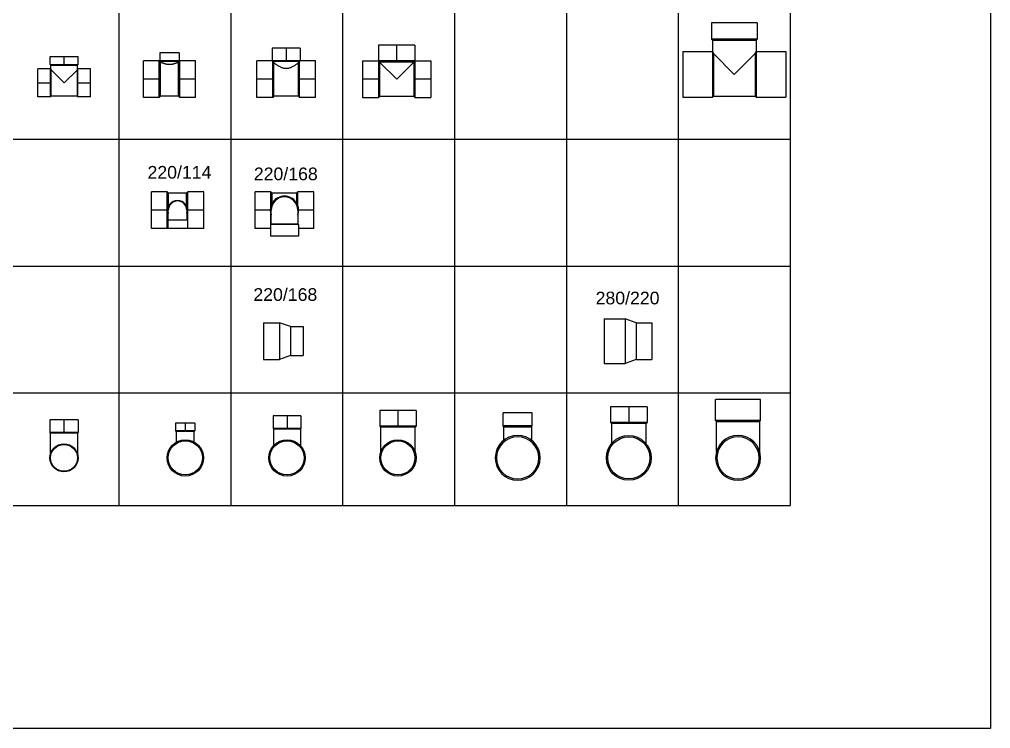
# Model space of a CAD drawing. Header units: millimetres. Extents: x 1218 to 72853, y -34712 to 16286.
# Drawn here: x 19096 to 25233, y -2726 to 1758 of the extents above; entities that cross this region are included whole.
import ezdxf
from ezdxf.enums import TextEntityAlignment as Align

# ---------------------------------------------------------------- set-up
doc = ezdxf.new("R2010")
doc.units = ezdxf.units.MM
doc.set_wipeout_variables(frame=1)
doc.styles.get("Standard").update_dxf_attribs({"font": 'arial.ttf'})

# ---------------------------------------------------------------- blocks, each defined once
blk = doc.blocks.new('TE-D168x168 uPVC')
for p, q in [((-88, 117), (-88, 167)), ((-88, 167), (88, 167)), ((88, 117), (88, 167)), ((-87, 88), (-167, 88)), ((-167, -88), (-167, 88)), ((-84, 113), (-88, 117)), ((-84, 85), (-87, 88)), ((-84, 85), (-84, 113)), ((84, 113), (88, 117)), ((84, 85), (84, 113)), ((84, 85), (87, 88)), ((167, 88), (87, 88)), ((167, -88), (167, 88)), ((-87, -88), (-167, -88)), ((-83, -84), (-87, -88)), ((83, -84), (-83, -84)), ((83, -84), (87, -88)), ((167, -88), (87, -88))]:
    blk.add_line(p, q)
at = {"color": 8}
for p, q in [((0, 117), (0, 167)), ((-88, 117), (88, 117)), ((-87, -88), (-87, 88)), ((-84, 113), (84, 113)), ((0, 0), (-83, 83)), ((-83, -84), (-83, 83)), ((83, 83), (0, 0)), ((83, -84), (83, 83)), ((87, -88), (87, 88)), ((-167, 0), (-87, 0)), ((87, 0), (167, 0))]:
    blk.add_line(p, q, dxfattribs=at)
for points, knots in [([(-84, 85), (-84, 85), (-84, 84.9), (-83.8, 84.5), (-83.6, 84.3), (-83.3, 83.7), (-83.2, 83.4), (-83, 83)], [18.30798, 18.30798, 18.30798, 18.30798, 22.884976, 22.884976, 27.461971, 27.461971, 30.94816, 30.94816, 30.94816, 30.94816]), ([(83, 83), (83.2, 83.4), (83.3, 83.7), (83.6, 84.3), (83.8, 84.5), (84, 84.9), (84, 85), (84, 85)], [5.667801, 5.667801, 5.667801, 5.667801, 9.15399, 9.15399, 13.730985, 13.730985, 18.30798, 18.30798, 18.30798, 18.30798])]:
    blk.add_open_spline(points, degree=3, knots=knots, dxfattribs=at)
at = {"flags": 1}
for p in [(0, 117), (-87, 0), (87, 0)]:
    blk.add_attdef('AMC', p, '', height=0.5, dxfattribs=at)
blk = doc.blocks.new('TE-D280x280 uPVC')
for p, q in [((145, 325), (-145, 325)), ((-145, 325), (-145, 223.3)), ((145, 325), (145, 223.3)), ((-138, 216.3), (-145, 223.3)), ((-138, 216.3), (-138, 144.7)), ((138, 216.3), (145, 223.3)), ((138, 216.3), (138, 144.7)), ((-325, 145), (-325, -145)), ((-325, 145), (-138.3, 145)), ((-138, 144.7), (-138.3, 145)), ((138, 144.7), (138.3, 145)), ((138.3, 145), (325, 145)), ((325, 145), (325, -145)), ((-325, -145), (-138.3, -145)), ((-131.3, -138), (-138.3, -145)), ((-131.3, -138), (131.3, -138)), ((131.3, -138), (138.3, -145)), ((138.3, -145), (325, -145))]:
    blk.add_line(p, q)
at = {"color": 8}
for p, q in [((145, 223.3), (-145, 223.3)), ((-138, 216.3), (138, 216.3)), ((-138.3, 145), (-138.3, -145)), ((-131.3, 131.3), (-131.3, -138)), ((0, 0), (-131.3, 131.3)), ((131.3, 131.3), (0, 0)), ((131.3, 131.3), (131.3, -138)), ((138.3, 145), (138.3, -145))]:
    blk.add_line(p, q, dxfattribs=at)
for points, knots in [([(-138, 144.7), (-138, 144.7), (-138, 144.6), (-137.8, 144.2), (-137.7, 144), (-137.3, 143.3), (-137.1, 142.8), (-136.5, 141.8), (-136.2, 141.2), (-135.5, 139.8), (-135.2, 139), (-134.3, 137.4), (-133.9, 136.5), (-132.9, 134.6), (-132.4, 133.6), (-131.7, 132.1), (-131.5, 131.7), (-131.3, 131.3)], [47.123229, 47.123229, 47.123229, 47.123229, 53.013633, 53.013633, 58.904036, 58.904036, 64.79444, 64.79444, 70.684843, 70.684843, 76.575247, 76.575247, 82.465651, 82.465651, 88.356054, 88.356054, 90.532668, 90.532668, 90.532668, 90.532668]), ([(131.3, 131.3), (131.5, 131.7), (131.7, 132.1), (132.4, 133.6), (132.9, 134.6), (133.9, 136.5), (134.3, 137.4), (135.2, 139), (135.5, 139.8), (136.2, 141.2), (136.5, 141.8), (137.1, 142.8), (137.3, 143.3), (137.7, 144), (137.8, 144.2), (138, 144.6), (138, 144.7), (138, 144.7)], [3.71379, 3.71379, 3.71379, 3.71379, 5.890404, 5.890404, 11.780807, 11.780807, 17.671211, 17.671211, 23.561614, 23.561614, 29.452018, 29.452018, 35.342422, 35.342422, 41.232825, 41.232825, 47.123229, 47.123229, 47.123229, 47.123229])]:
    blk.add_open_spline(points, degree=3, knots=knots, dxfattribs=at)
at = {"flags": 1}
for p in [(0, 223.3), (-138.3, 0), (138.3, 0)]:
    blk.add_attdef('AMC', p, '', height=0.5, dxfattribs=at)
blk = doc.blocks.new('TE-D220x220 uPVC')
for p, q in [((115.5, 215.5), (-115.5, 215.5)), ((-115.5, 215.5), (-115.5, 115.5)), ((115.5, 215.5), (115.5, 115.5)), ((-215.5, 115.5), (-215.5, -115.5)), ((-215.5, 115.5), (-115.5, 115.5)), ((115.5, 115.5), (215.5, 115.5)), ((215.5, 115.5), (215.5, -115.5)), ((-215.5, -115.5), (-115.5, -115.5)), ((-108, -108), (-115.5, -115.5)), ((-108, -108), (108, -108)), ((108, -108), (115.5, -115.5)), ((115.5, -115.5), (215.5, -115.5))]:
    blk.add_line(p, q)
at = {"color": 8}
for p, q in [((-115.5, 115.5), (-115.5, -115.5)), ((115.5, 115.5), (-115.5, 115.5)), ((-115.5, 115.5), (-108, 108)), ((-108, 108), (-115.5, 115.5)), ((-108, 108), (-108, -108)), ((0, 0), (-108, 108)), ((108, 108), (-108, 108)), ((108, 108), (0, 0)), ((115.5, 115.5), (108, 108)), ((108, 108), (115.5, 115.5)), ((108, 108), (108, -108)), ((115.5, 115.5), (115.5, -115.5))]:
    blk.add_line(p, q, dxfattribs=at)
for points in [[(0, 115.5), (0, 215.5)], [(-115.5, 0), (-215.5, 0)], [(215.5, 0), (115.5, 0)]]:
    blk.add_lwpolyline(points, dxfattribs=at)
at = {"flags": 1}
for p in [(0, 115.5), (-115.5, 0), (115.5, 0)]:
    blk.add_attdef('AMC', p, '', height=0.5, dxfattribs=at)
blk = doc.blocks.new('TE-D220x114 uPVC')
for p, q in [((60.5, 165), (-60.5, 165)), ((-60.5, 165), (-60.5, 115)), ((60.5, 165), (60.5, 115)), ((-165, -115.5), (-165, 115.5)), ((-65, 115.5), (-165, 115.5)), ((-57.5, 108), (-65, 115.5)), ((-57, 111.5), (-60.5, 115)), ((-57, 108), (-57.5, 108)), ((-57, 111.5), (-57, 108)), ((57, 111.5), (60.5, 115)), ((57, 111.5), (57, 108)), ((57.5, 108), (57, 108)), ((57.5, 108), (65, 115.5)), ((165, 115.5), (65, 115.5)), ((165, -115.5), (165, 115.5)), ((-65, -115.5), (-165, -115.5)), ((-57.5, -108), (-65, -115.5)), ((57.5, -108), (-57.5, -108)), ((57.5, -108), (65, -115.5)), ((165, -115.5), (65, -115.5))]:
    blk.add_line(p, q)
at = {"color": 8}
for p, q in [((-65, -115.5), (-65, 115.5)), ((60.5, 115), (-60.5, 115)), ((-57.5, -108), (-57.5, 108)), ((57, 111.5), (-57, 111.5)), ((57.5, -108), (57.5, 108)), ((65, -115.5), (65, 115.5)), ((-65, 0), (-165, 0)), ((165, 0), (65, 0))]:
    blk.add_line(p, q, dxfattribs=at)
for points, knots in [([(0, 91.7), (-1.8, 91.7), (-3.7, 91.8), (-7.4, 92), (-9.3, 92.2), (-13, 92.6), (-14.8, 92.9), (-18.5, 93.6), (-20.3, 93.9), (-23.8, 94.7), (-25.5, 95.2), (-28.8, 96.1), (-30.4, 96.6), (-33.5, 97.6), (-34.9, 98.1), (-37.7, 99.2), (-39.1, 99.7), (-41.5, 100.7), (-42.8, 101.2), (-45.1, 102.2), (-46.2, 102.7), (-48.3, 103.6), (-49.2, 104.1), (-51, 105), (-51.8, 105.4), (-53.3, 106.1), (-54, 106.4), (-55.1, 107), (-55.5, 107.2), (-56.3, 107.6), (-56.5, 107.8), (-56.9, 108), (-57, 108), (-57, 108)], [0, 0, 0, 0, 5.50192, 5.50192, 11.00384, 11.00384, 16.505759, 16.505759, 22.007679, 22.007679, 27.509599, 27.509599, 33.011519, 33.011519, 38.513438, 38.513438, 44.015358, 44.015358, 49.498033, 49.498033, 54.980709, 54.980709, 60.463384, 60.463384, 65.94606, 65.94606, 71.428735, 71.428735, 76.91141, 76.91141, 82.394086, 82.394086, 87.876761, 87.876761, 87.876761, 87.876761]), ([(57, 108), (57, 108), (56.9, 108), (56.5, 107.8), (56.3, 107.6), (55.5, 107.2), (55.1, 107), (54, 106.4), (53.3, 106.1), (51.8, 105.4), (51, 105), (49.2, 104.1), (48.3, 103.6), (46.2, 102.7), (45.1, 102.2), (42.8, 101.2), (41.5, 100.7), (39.1, 99.7), (37.7, 99.2), (34.9, 98.1), (33.5, 97.6), (30.4, 96.6), (28.8, 96.1), (25.5, 95.2), (23.8, 94.7), (20.3, 93.9), (18.5, 93.6), (14.8, 92.9), (13, 92.6), (9.3, 92.2), (7.4, 92), (3.7, 91.8), (1.8, 91.7), (0, 91.7)], [263.630283, 263.630283, 263.630283, 263.630283, 269.112958, 269.112958, 274.595634, 274.595634, 280.078309, 280.078309, 285.560984, 285.560984, 291.04366, 291.04366, 296.526335, 296.526335, 302.00901, 302.00901, 307.491686, 307.491686, 312.993605, 312.993605, 318.495525, 318.495525, 323.997445, 323.997445, 329.499365, 329.499365, 335.001285, 335.001285, 340.503204, 340.503204, 346.005124, 346.005124, 351.507044, 351.507044, 351.507044, 351.507044])]:
    blk.add_open_spline(points, degree=3, knots=knots, dxfattribs=at)
at = {"flags": 1}
for p in [(0, 115), (-65, 0), (65, 0)]:
    blk.add_attdef('AMC', p, '', height=0.5, dxfattribs=at)
blk = doc.blocks.new('TE-D220x168 uPVC')
for p, q in [((87.5, 195), (-87.5, 195)), ((-87.5, 195), (-87.5, 115.5)), ((87.5, 195), (87.5, 115.5)), ((-185, -115.5), (-185, 115.5)), ((-87.5, 115.5), (-185, 115.5)), ((185, 115.5), (87.5, 115.5)), ((185, -115.5), (185, 115.5)), ((-85, -115.5), (-185, -115.5)), ((-77.5, -108), (-85, -115.5)), ((77.5, -108), (-77.5, -108)), ((77.5, -108), (85, -115.5)), ((185, -115.5), (85, -115.5))]:
    blk.add_line(p, q)
at = {"color": 8}
for p, q in [((0, 195), (0, 115.5)), ((86.8, 115), (-86.8, 115)), ((-85, -115.5), (-85, 114.2)), ((82.3, 111.5), (-82.3, 111.5)), ((-77.5, -108), (-77.5, 103)), ((77.5, -108), (77.5, 103)), ((85, -115.5), (85, 114.2)), ((-85, 0), (-185, 0)), ((185, 0), (85, 0))]:
    blk.add_line(p, q, dxfattribs=at)
for points, knots in [([(-87.5, 115.5), (-87.5, 115.5), (-87.5, 115.5), (-87.3, 115.3), (-87.1, 115.2), (-86.9, 115.1), (-86.9, 115), (-86.8, 115)], [17.781906, 17.781906, 17.781906, 17.781906, 22.227383, 22.227383, 26.672859, 26.672859, 27.812785, 27.812785, 27.812785, 27.812785]), ([(-85, 114.2), (-85.4, 114.4), (-85.8, 114.6), (-86.4, 114.8), (-86.6, 114.9), (-86.8, 115)], [18.312388, 18.312388, 18.312388, 18.312388, 21.970539, 21.970539, 24.650146, 24.650146, 24.650146, 24.650146]), ([(-82.3, 111.5), (-82.2, 111.3), (-82, 111.1), (-81.5, 110.2), (-81.2, 109.6), (-80.4, 108.1), (-79.9, 107.3), (-79, 105.7), (-78.5, 104.8), (-77.8, 103.6), (-77.7, 103.3), (-77.5, 103)], [53.977655, 53.977655, 53.977655, 53.977655, 55.803332, 55.803332, 60.45361, 60.45361, 65.103887, 65.103887, 69.754165, 69.754165, 71.357202, 71.357202, 71.357202, 71.357202]), ([(-77.5, 103), (-77.4, 103), (-77.4, 102.9), (-76.2, 102.1), (-75, 101.1), (-72.3, 99.2), (-70.9, 98.2), (-67.9, 96), (-66.3, 94.9), (-62.9, 92.5), (-61.2, 91.4), (-57.6, 89), (-55.6, 87.8), (-51.6, 85.2), (-49.4, 83.9), (-45, 81.4), (-42.6, 80.1), (-37.9, 77.7), (-35.4, 76.5), (-30.3, 74.3), (-27.7, 73.3), (-22.4, 71.4), (-19.6, 70.6), (-14.1, 69.3), (-11.3, 68.8), (-5.7, 68.1), (-2.8, 67.9), (0, 67.9), (2.8, 67.9), (5.7, 68.1), (11.3, 68.8), (14.1, 69.3), (19.6, 70.6), (22.4, 71.4), (27.7, 73.3), (30.3, 74.3), (35.4, 76.5), (37.9, 77.7), (42.6, 80.1), (45, 81.4), (49.4, 83.9), (51.6, 85.2), (55.6, 87.8), (57.6, 89), (61.2, 91.4), (62.9, 92.5), (66.3, 94.9), (67.9, 96), (70.9, 98.2), (72.3, 99.2), (75, 101.1), (76.2, 102.1), (77.4, 102.9), (77.4, 103), (77.5, 103)], [-102.099939, -102.099939, -102.099939, -102.099939, -101.582504, -101.582504, -93.265958, -93.265958, -84.949411, -84.949411, -76.632865, -76.632865, -68.316319, -68.316319, -59.776779, -59.776779, -51.237239, -51.237239, -42.697699, -42.697699, -34.158159, -34.158159, -25.618619, -25.618619, -17.07908, -17.07908, -8.53954, -8.53954, 0, 0, 0, 8.53954, 8.53954, 17.07908, 17.07908, 25.618619, 25.618619, 34.158159, 34.158159, 42.697699, 42.697699, 51.237239, 51.237239, 59.776779, 59.776779, 68.316319, 68.316319, 76.632865, 76.632865, 84.949411, 84.949411, 93.265958, 93.265958, 101.582504, 101.582504, 102.099939, 102.099939, 102.099939, 102.099939]), ([(77.5, 103), (77.7, 103.3), (77.8, 103.6), (78.5, 104.8), (79, 105.7), (79.9, 107.3), (80.4, 108.1), (81.2, 109.6), (81.5, 110.2), (82, 111.1), (82.2, 111.3), (82.3, 111.5)], [3.047241, 3.047241, 3.047241, 3.047241, 4.650278, 4.650278, 9.300555, 9.300555, 13.950833, 13.950833, 18.601111, 18.601111, 20.426788, 20.426788, 20.426788, 20.426788]), ([(86.8, 115), (86.6, 114.9), (86.4, 114.8), (85.8, 114.6), (85.4, 114.4), (85, 114.2)], [45.65558, 45.65558, 45.65558, 45.65558, 48.335187, 48.335187, 51.993339, 51.993339, 51.993339, 51.993339]), ([(86.8, 115), (86.9, 115), (86.9, 115.1), (87.1, 115.2), (87.3, 115.3), (87.5, 115.5), (87.5, 115.5), (87.5, 115.5)], [7.751027, 7.751027, 7.751027, 7.751027, 8.890953, 8.890953, 13.33643, 13.33643, 17.781906, 17.781906, 17.781906, 17.781906])]:
    blk.add_open_spline(points, degree=3, knots=knots, dxfattribs=at)
for points in [[(-82.3, 111.5), (-83.2, 112.4), (-84.1, 113.3), (-85, 114.2)], [(85, 114.2), (84.1, 113.3), (83.2, 112.4), (82.3, 111.5)]]:
    blk.add_open_spline(points, degree=3, dxfattribs=at)
at = {"flags": 1}
for p in [(0, 115.5), (-85, 0), (85, 0)]:
    blk.add_attdef('AMC', p, '', height=0.5, dxfattribs=at)
blk = doc.blocks.new('GIAM-D220x168 uPVC')
for p, q in [((-125, 115.5), (-125, -115.5)), ((-125, 115.5), (-23.75, 115.5)), ((46.25, 91.5), (-23.75, 115.5)), ((46.25, 91.5), (125, 91.5)), ((125, 91.5), (125, -91.5)), ((-125, -115.5), (-23.75, -115.5)), ((46.25, -91.5), (-23.75, -115.5)), ((46.25, -91.5), (125, -91.5))]:
    blk.add_line(p, q)
at = {"color": 8}
for p, q in [((-23.75, 115.5), (-23.75, -115.5)), ((46.25, 91.5), (46.25, -91.5))]:
    blk.add_line(p, q, dxfattribs=at)
at = {"flags": 1}
for p in [(-23.75, 0), (46.25, 0)]:
    blk.add_attdef('AMC', p, '', height=0.5, dxfattribs=at)
blk = doc.blocks.new('GIAM-D280x220 uPVC')
for p, q in [((-150, 142), (-150, -142)), ((-150, 142), (-18, 142)), ((52, 116.5), (-18, 142)), ((52, 116.5), (150, 116.5)), ((150, 116.5), (150, -116.5)), ((52, -116.5), (-18, -142)), ((52, -116.5), (150, -116.5)), ((-150, -142), (-18, -142))]:
    blk.add_line(p, q)
at = {"color": 8}
for p, q in [((-18, 142), (-18, -142)), ((52, 116.5), (52, -116.5))]:
    blk.add_line(p, q, dxfattribs=at)
at = {"flags": 1}
for p in [(-18, 0), (52, 0)]:
    blk.add_attdef('AMC', p, '', height=0.5, dxfattribs=at)
blk = doc.blocks.new('TE+CO-D220x168 uPVC')
for p, q in [((-185, -115.5), (-185, 115.5)), ((-85, 115.5), (-185, 115.5)), ((-77.5, 108), (-85, 115.5)), ((77.5, 108), (-77.5, 108)), ((77.5, 108), (85, 115.5)), ((185, 115.5), (85, 115.5)), ((185, -115.5), (185, 115.5)), ((-85, -115.5), (-185, -115.5)), ((-77.5, -108), (-85, -115.5)), ((77.5, -108), (-77.5, -108)), ((77.5, -108), (85, -115.5)), ((185, -115.5), (85, -115.5))]:
    blk.add_line(p, q)
at = {"color": 8}
for p, q in [((-85, 20.8), (-85, 115.5)), ((-77.5, 40.6), (-77.5, 108)), ((77.5, 40.6), (77.5, 108)), ((85, 20.8), (85, 115.5)), ((-87.5, 0), (-185, 0)), ((185, 0), (87.5, 0)), ((-85, -115.5), (-85, -20.8)), ((-77.5, -108), (-77.5, -40.6)), ((77.5, -108), (77.5, -40.6)), ((85, -115.5), (85, -20.8))]:
    blk.add_line(p, q, dxfattribs=at)
for radius in [87.5, 84]:
    blk.add_circle((0, 0), radius)
blk.add_wipeout([(89, -164.8), (-89, -164.8), (-89, -91.2), (-83.9, -86.1), (-83.9, -29.8), (-87.3, -17.4), (-88.7, -7.7), (-89, 0), (-88.7, 7.5), (-87.8, 14.8), (-85.9, 23.2), (-83.1, 31.9), (-80.2, 38.6), (-77, 44.7), (-71.8, 52.6), (-66.8, 58.8), (-61.8, 64), (-55.4, 69.7), (-49.1, 74.3), (-39.6, 79.7), (-31.9, 83.1), (-21.4, 86.4), (-7.7, 88.7), (0, 89), (9.9, 88.4), (20.5, 86.6), (27.7, 84.6), (38, 80.5), (45.5, 76.5), (55.3, 69.7), (64.7, 61.1), (70.2, 54.6), (76.5, 45.6), (81.3, 36.3), (85, 26.5), (87.2, 17.6), (88.5, 9.1), (89, 0), (88.4, -10.1), (87, -18.6), (85.6, -24.4), (83.9, -29.8), (83.9, -86.1), (89, -91.2)], dxfattribs=at)
for p, q in [((-83.9, -86.1), (-83.9, 0)), ((83.9, 0), (83.9, -86.1)), ((-83.9, -86.1), (-89, -91.2)), ((-89, -91.2), (-89, -164.8)), ((83.9, -86.1), (89, -91.2)), ((89, -91.2), (89, -164.8)), ((89, -164.8), (-89, -164.8))]:
    blk.add_line(p, q)
for p, q in [((89, -91.2), (-89, -91.2)), ((-83.9, -86.1), (83.9, -86.1))]:
    blk.add_line(p, q, dxfattribs=at)
for radius, start, end in [(89, 90, 199.5844), (83.9, 0, 180), (89, 340.4156, 90)]:
    blk.add_arc((0, 0), radius, start, end)
at = {"flags": 1}
for p in [(-85, 0), (85, 0), (0, -91.2)]:
    blk.add_attdef('AMC', p, '', height=0.5, dxfattribs=at)
blk = doc.blocks.new('TE+CO-D220x114 uPVC')
for p, q in [((-165, 0), (-165, 115.5)), ((-65, 115.5), (-165, 115.5)), ((-57.5, 108), (-65, 115.5)), ((57.5, 108), (-57.5, 108)), ((57.5, 108), (65, 115.5)), ((165, 115.5), (65, 115.5)), ((165, 0), (165, 115.5)), ((-165, -115.5), (-165, 0)), ((165, -115.5), (165, 0)), ((-65, -115.5), (-165, -115.5)), ((-57.5, -108), (-65, -115.5)), ((57.5, -108), (-57.5, -108)), ((57.5, -108), (65, -115.5)), ((165, -115.5), (65, -115.5))]:
    blk.add_line(p, q)
at = {"color": 8}
for p, q in [((-65, 0), (-65, 115.5)), ((-57.5, 18.8), (-57.5, 108)), ((57.5, 18.8), (57.5, 108)), ((65, 0), (65, 115.5)), ((-65, 0), (-165, 0)), ((-65, -115.5), (-65, 0)), ((65, -115.5), (65, 0)), ((165, 0), (65, 0)), ((-57.5, -108), (-57.5, -18.8)), ((57.5, -108), (57.5, -18.8))]:
    blk.add_line(p, q, dxfattribs=at)
for radius in [60.5, 57]:
    blk.add_circle((0, 0), radius)
blk.add_wipeout([(62, -114.8), (-62, -114.8), (-62, -63.5), (-58.4, -60), (-58.4, -20.8), (-60.8, -12.1), (-61.8, -5.3), (-62, 0), (-61.8, 5.2), (-61.1, 10.3), (-59.9, 16.2), (-57.9, 22.2), (-55.9, 26.9), (-53.6, 31.1), (-50, 36.6), (-46.5, 41), (-43.1, 44.6), (-38.6, 48.5), (-34.2, 51.7), (-27.6, 55.5), (-22.2, 57.9), (-14.9, 60.2), (-5.4, 61.8), (0, 62), (6.9, 61.6), (14.3, 60.3), (19.3, 58.9), (26.5, 56.1), (31.7, 53.3), (38.5, 48.6), (45.1, 42.6), (48.9, 38.1), (53.3, 31.7), (56.6, 25.3), (59.2, 18.5), (60.8, 12.3), (61.7, 6.3), (62, 0), (61.6, -7), (60.6, -13), (59.6, -17), (58.4, -20.8), (58.4, -60), (62, -63.5)], dxfattribs=at)
for p, q in [((-58.4, -60), (-58.4, 0)), ((58.4, 0), (58.4, -60)), ((-58.4, -60), (-62, -63.5)), ((58.4, -60), (62, -63.5)), ((-62, -63.5), (-62, -114.8)), ((62, -114.8), (-62, -114.8)), ((62, -63.5), (62, -114.8))]:
    blk.add_line(p, q)
for p, q in [((-58.4, -60), (58.4, -60)), ((62, -63.5), (-62, -63.5))]:
    blk.add_line(p, q, dxfattribs=at)
for radius, start, end in [(62, 90, 199.5844), (62, 340.4156, 90), (58.4, 0, 180)]:
    blk.add_arc((0, 0), radius, start, end)
at = {"flags": 1}
for p in [(-65, 0), (65, 0), (0, -63.5)]:
    blk.add_attdef('AMC', p, '', height=0.5, dxfattribs=at)
blk = doc.blocks.new('TECONGTOP-D280 uPVC')
at = {"extrusion": (1, -2.28827e-17, -1.83691e-16)}
for p, q in [((142, 370), (-142, 370)), ((-142, 236.5), (-142, 370)), ((142, 236.5), (142, 370)), ((-135.5, 230), (-142, 236.5)), ((-136, 40.8), (-136, 230)), ((135.5, 230), (142, 236.5)), ((136, 230), (136, 40.8))]:
    blk.add_line(p, q, dxfattribs=at)
at = {"color": 8, "extrusion": (1, -2.28827e-17, -1.83691e-16)}
for p, q in [((142, 236.5), (-142, 236.5)), ((-136, 230), (135.5, 230))]:
    blk.add_line(p, q, dxfattribs=at)
at = {"extrusion": (-1.83691e-16, 4.20335e-33, -1)}
for radius in [142, 133.5]:
    blk.add_circle((0, 0), radius, dxfattribs=at)
at = {"flags": 1}
blk.add_attdef('AMC', (0, 236.5), '', height=0.5, dxfattribs=at)
blk = doc.blocks.new('TECONGTOP-D220 uPVC')
for p, q in [((115, 300), (-115, 300)), ((-115, 300), (-115, 200)), ((115, 300), (115, 200)), ((-108, 194), (-115, 200)), ((-108, 194), (-108, 194)), ((-108, 39.5), (-108, 194)), ((108, 194), (115, 200)), ((108, 194), (108, 194)), ((108, 194), (108, 39.5))]:
    blk.add_line(p, q)
at = {"color": 8}
for p, q in [((115, 200), (-115, 200)), ((108, 194), (-108, 194))]:
    blk.add_line(p, q, dxfattribs=at)
blk.add_lwpolyline([(0, 300), (0, 200)], dxfattribs=at)
for radius in [115, 108]:
    blk.add_circle((0, 0), radius)
at = {"flags": 1}
blk.add_attdef('AMC', (0, 200), '', height=0.5, dxfattribs=at)
blk = doc.blocks.new('TECONGTOP-D168 uPVC')
for p, q in [((89, 240.7), (-89, 240.7)), ((-89, 240.7), (-89, 159.8)), ((89, 240.7), (89, 159.8)), ((-85, 155.7), (-89, 159.8)), ((-85, 26.5), (-85, 155.7)), ((85, 155.7), (89, 159.8)), ((85, 155.7), (85, 26.5))]:
    blk.add_line(p, q)
at = {"color": 8}
for p, q in [((0, 159.8), (-89, 159.8)), ((85, 155.7), (-85, 155.7)), ((89, 159.8), (0, 159.8))]:
    blk.add_line(p, q, dxfattribs=at)
blk.add_lwpolyline([(0, 240.7), (0, 159.8)], dxfattribs=at)
for radius in [89, 85]:
    blk.add_circle((0, 0), radius)
at = {"flags": 1}
blk.add_attdef('AMC', (0, 159.8), '', height=0.5, dxfattribs=at)
blk = doc.blocks.new('TECONGTOP-D280x220 uPVC')
for p, q in [((115, 323), (-115, 323)), ((-115, 323), (-115, 223)), ((115, 323), (115, 223)), ((-108, 217), (-115, 223)), ((-108, 91.4), (-108, 217)), ((108, 217), (115, 223)), ((108, 217), (108, 91.4))]:
    blk.add_line(p, q)
at = {"color": 8}
for p, q in [((115, 223), (-115, 223)), ((108, 217), (-108, 217))]:
    blk.add_line(p, q, dxfattribs=at)
blk.add_lwpolyline([(0, 323), (0, 223)], dxfattribs=at)
for radius in [141.5, 133.5]:
    blk.add_circle((0, 0), radius)
at = {"flags": 1}
blk.add_attdef('AMC', (0, 223), '', height=0.5, dxfattribs=at)
blk = doc.blocks.new('TECONGTOP-D280x168 uPVC')
at = {"extrusion": (1, -2.28827e-17, -1.83691e-16)}
for p, q in [((92.5, 285), (-92.5, 285)), ((-92.5, 201.5), (-92.5, 285)), ((92.5, 201.5), (92.5, 285)), ((-88, 197), (-92.5, 201.5)), ((-86.1, 197), (-88, 197)), ((-88, 111.4), (-88, 197)), ((88, 197), (86.1, 197)), ((88, 197), (92.5, 201.5)), ((88, 197), (88, 111.4))]:
    blk.add_line(p, q, dxfattribs=at)
at = {"color": 8, "extrusion": (1, -2.28827e-17, -1.83691e-16)}
blk.add_line((92.5, 201.5), (-92.5, 201.5), dxfattribs=at)
at = {"extrusion": (-1.83691e-16, 4.20335e-33, -1)}
for radius in [142, 133.5]:
    blk.add_circle((0, 0), radius, dxfattribs=at)
at = {"color": 8}
blk.add_open_spline([(-86.1, 197), (-84.8, 197), (-82.7, 197), (-75.1, 197), (-68.4, 197), (-52.8, 197), (-44.4, 197), (-28.6, 197), (-21.5, 197.1), (-10.6, 197.1), (-7.1, 197.1), (-0.4, 197.1), (2.7, 197.1), (9.6, 197.1), (13.5, 197.1), (27.4, 197), (37.1, 197), (55.9, 197), (64.6, 197), (77.8, 197), (82.4, 197), (85.5, 197), (85.8, 197), (86.1, 197)], degree=3, knots=[-397.523522, -397.523522, -397.523522, -397.523522, -377.636819, -377.636819, -343.431825, -343.431825, -313.640339, -313.640339, -291.463294, -291.463294, -280.711958, -280.711958, -271.511852, -271.511852, -259.798083, -259.798083, -228.901742, -228.901742, -193.588908, -193.588908, -161.317584, -161.317584, -156.917106, -156.917106, -156.917106, -156.917106], dxfattribs=at)
at = {"flags": 1}
blk.add_attdef('AMC', (0, 201.5), '', height=0.5, dxfattribs=at)
blk = doc.blocks.new('TECONGTOP-D220x168 uPVC')
for p, q in [((88, 265), (-88, 265)), ((-88, 265), (-88, 185)), ((88, 265), (88, 185)), ((-84, 181), (-88, 185)), ((84, 181), (88, 185)), ((-84, 78.5), (-84, 181)), ((84, 181), (84, 78.5))]:
    blk.add_line(p, q)
at = {"color": 8}
blk.add_line((88, 185), (-88, 185), dxfattribs=at)
for points in [[(0, 265), (0, 185)], [(84, 181), (-84, 181)]]:
    blk.add_lwpolyline(points, dxfattribs=at)
for radius in [115, 108]:
    blk.add_circle((0, 0), radius)
at = {"flags": 1}
blk.add_attdef('AMC', (0, 185), '', height=0.5, dxfattribs=at)
blk = doc.blocks.new('TECONGTOP-D220x114 uPVC')
for p, q in [((61, 220), (-61, 220)), ((-61, 220), (-61, 170)), ((61, 220), (61, 170)), ((-57, 166), (-61, 170)), ((-57, 166), (-57, 99.9)), ((57, 166), (61, 170)), ((57, 99.9), (57, 166))]:
    blk.add_line(p, q)
at = {"color": 8}
for p, q in [((61, 170), (-61, 170)), ((57, 166), (-57, 166))]:
    blk.add_line(p, q, dxfattribs=at)
blk.add_lwpolyline([(0, 220), (0, 170)], dxfattribs=at)
for radius in [115, 108]:
    blk.add_circle((0, 0), radius)
at = {"flags": 1}
blk.add_attdef('AMC', (0, 170), '', height=0.5, dxfattribs=at)

msp = doc.modelspace()

# ---------------------------------------------------------------- linework, layer by layer
for p, q in [((19724.1, 3673.6), (19724.1, -1314.6)), ((20431.2, 3673.6), (20431.2, -1314.6)), ((21138.2, 3673.6), (21138.2, -1314.6)), ((21845.3, 3673.6), (21845.3, -1314.6)), ((22552.4, 3673.6), (22552.4, -1314.6)), ((23259.5, 3673.6), (23259.5, -1314.6)), ((23966.6, 3673.6), (23966.6, -1314.6)), ((2141.9, 1000.2), (23966.6, 1000.2)), ((2141.9, 198.3), (23966.6, 198.3)), ((2141.9, -603.5), (23966.6, -603.5)), ((2141.9, -1314.6), (23966.6, -1314.6))]:
    msp.add_line(p, q)
msp.add_lwpolyline([(1218, 16285.6), (25232.7, 16285.6), (25232.7, -2725.9), (1218, -2725.9)], close=True)

# ---------------------------------------------------------------- block references
for name, p in [('TE-D280x280 uPVC', (23613.3, 1410.9)), ('TE-D220x220 uPVC', (21479.8, 1380.9)), ('TE-D220x114 uPVC', (20044.3, 1380.9)), ('TE-D220x168 uPVC', (20781.3, 1380.9)), ('TE-D168x168 uPVC', (19378.8, 1356.9)), ('GIAM-D220x168 uPVC', (20763.3, -276)), ('GIAM-D280x220 uPVC', (22941.8, -276)), ('TECONGTOP-D280 uPVC', (23637, -1014.1)), ('TECONGTOP-D220 uPVC', (21487.4, -1014.1)), ('TECONGTOP-D280x168 uPVC', (22244.4, -1014.1)), ('TECONGTOP-D280x220 uPVC', (22946.6, -1014.1)), ('TECONGTOP-D168 uPVC', (19377.3, -1014.1)), ('TECONGTOP-D220x114 uPVC', (20143.9, -1014.1)), ('TECONGTOP-D220x168 uPVC', (20787, -1014.1))]:
    msp.add_blockref(name, p)

# ---------------------------------------------------------------- texts
at = {"color": 2, "ltscale": 500}
for s, p in [('220/114', (20107, 791.5)), ('220/168', (20778.9, 781.5)), ('220/168', (20776, 18.6)), ('280/220', (22938.8, -3.4))]:
    msp.add_text(s, height=80, rotation=360, dxfattribs=at).set_placement(p, align=Align.MIDDLE_CENTER)

# ---------------------------------------------------------------- next in the draw order: block references
for name, p in [('TE+CO-D220x114 uPVC', (20095, 551.9)), ('TE+CO-D220x168 uPVC', (20770.4, 551.9))]:
    msp.add_blockref(name, p)

doc.saveas('drawing.dxf')
